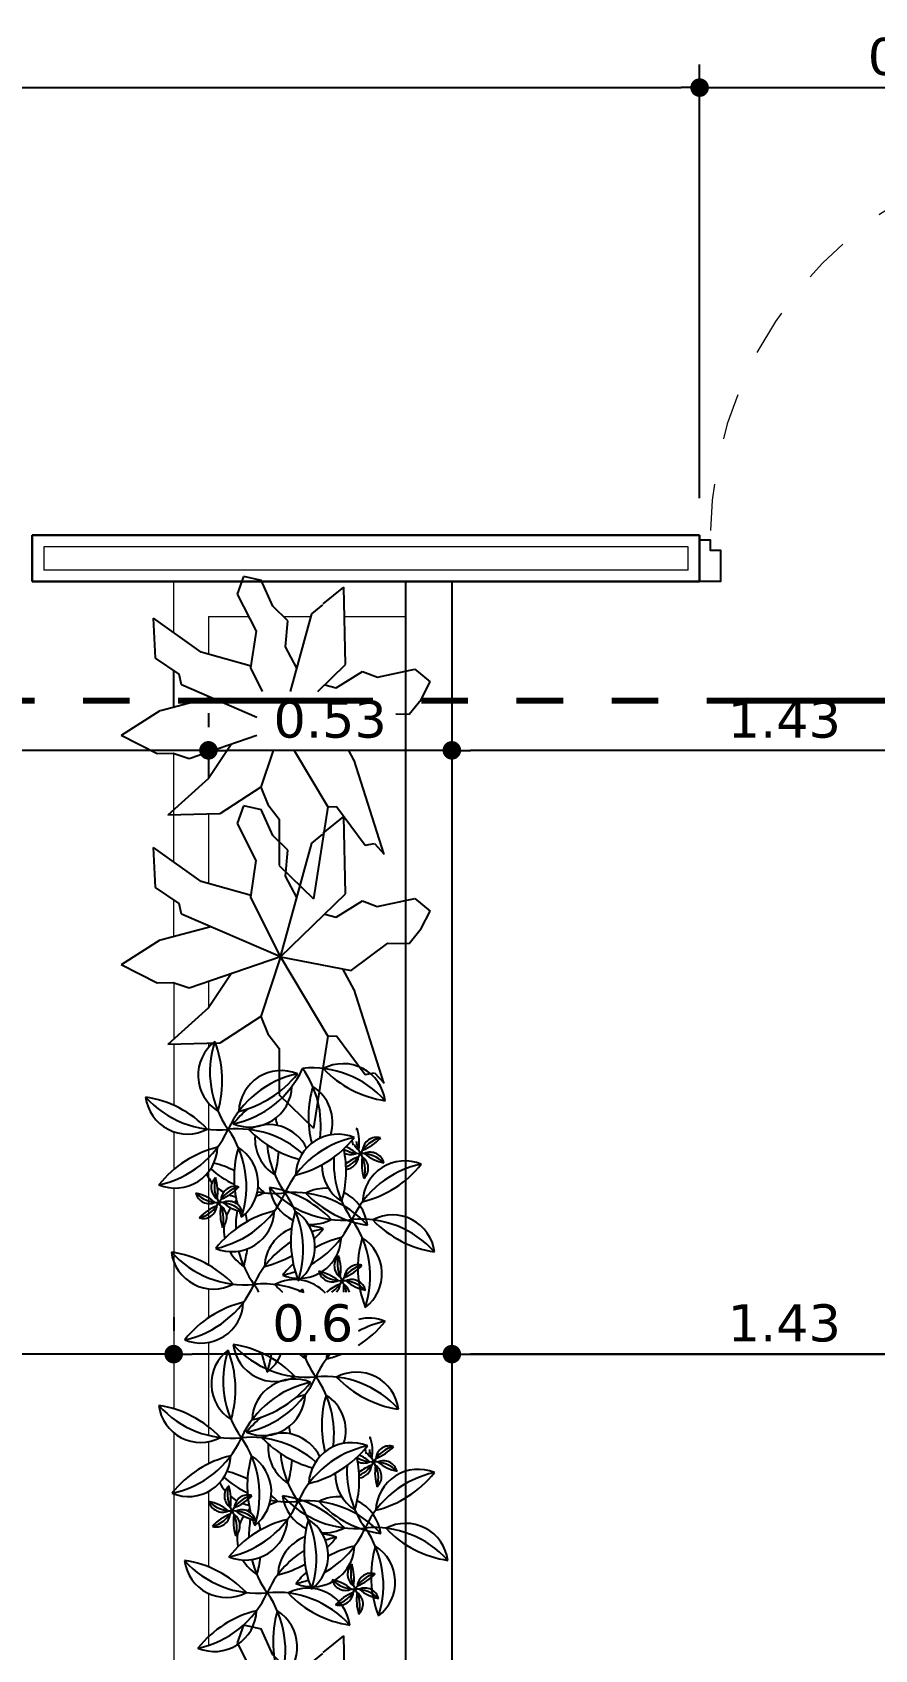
# Model space of a CAD drawing. Header units: millimetres. Extents: x -106 to 2534, y 21 to 2786.
# Drawn here: x 1262.317 to 1264.134, y 1397.669 to 1401.154 of the extents above; entities that cross this region are included whole.
import ezdxf

# ---------------------------------------------------------------- set-up
doc = ezdxf.new("R2010")
doc.units = ezdxf.units.MM
doc.linetypes.add('ACAD_ISO03W100', pattern=[30, 12, -18])
doc.linetypes.add('ACAD_ISO14W100', pattern=[24, 12, -3, 0, -3, 0, -3, 0, -3])
for name, color, linetype, lineweight in [('achurado', 142, 'Continuous', 9), ('cotas 02', 132, 'Continuous', 13), ('jardinera', 130, 'Continuous', 20), ('L. corte', 106, 'ACAD_ISO14W100', 80), ('marco', 54, 'Continuous', 25), ('muro bajo', 202, 'Continuous', 25), ('muros', 20, 'Continuous', 30), ('punteada', 210, 'ACAD_ISO03W100', 13)]:
    doc.layers.add(name, color=color, linetype=linetype, lineweight=lineweight)
doc.layers.add('VERDE', color=3, linetype='Continuous')
doc.styles.get("Standard").update_dxf_attribs({"font": 'verdana.ttf'})
doc.dimstyles.new('cota 1.50', dxfattribs={"dimtxt": 0.08, "dimasz": 0.04, "dimexe": 0.05, "dimexo": 0.08, "dimgap": 0.025, "dimtad": 1, "dimdsep": 46, "dimtxsty": 'Standard', "dimblk": 'DOT', "dimcen": 2.5, "dimadec": 0, "dimazin": 0, "dimtm": 1e-09, "dimtfac": 1, "dimtmove": 0, "dimatfit": 3, "dimfxl": 1, "dimarcsym": 0})

# ---------------------------------------------------------------- blocks, each defined once
blk = doc.blocks.new('m2')
at = {"linetype": 'Continuous'}
for p, q in [((-0.01363, 0.05868), (-0.0096, 0.07027)), ((0.00998, 0.04055), (-0.0096, 0.07027)), ((-0.04343, 0.05268), (-0.05136, 0.04988)), ((-0.03269, 0.0455), (-0.0436, 0.05279)), ((-0.01558, 0.05202), (-0.0135, 0.05826)), ((0.02552, 0.0433), (0.03826, 0.05568)), ((0.03826, 0.05568), (0.04733, 0.05454)), ((0.04808, 0.04548), (0.04733, 0.05454)), ((-0.04943, 0.0415), (-0.05136, 0.04988)), ((-0.02334, 0.04345), (-0.03269, 0.0455)), ((0, 0), (-0.01558, 0.05202)), ((0.04699, 0.03674), (0.04808, 0.04548)), ((-0.03306, 0.03167), (-0.04943, 0.0415)), ((-0.01778, 0.03275), (-0.02334, 0.04345)), ((0, 0), (0.00998, 0.04055)), ((0.01206, 0.02911), (0.01838, 0.04195)), ((0.01838, 0.04195), (0.02552, 0.0433)), ((-0.02615, 0.01601), (-0.03306, 0.03167)), ((-0.00815, 0.02719), (-0.01778, 0.03275)), ((0.03097, 0.01199), (0.03862, 0.03165)), ((0.03862, 0.03165), (0.04699, 0.03674)), ((0.00677, 0.02751), (0.01206, 0.02911)), ((-0.02646, 0.01671), (-0.04946, 0.00998)), ((0, 0), (-0.02615, 0.01601)), ((-0.04946, 0.00998), (-0.0764, 0.0115)), ((-0.06581, -0.00365), (-0.0764, 0.0115)), ((0, 0), (0.03097, 0.01199)), ((0.0272, 0.01052), (0.03679, 0.00507)), ((0, 0), (-0.04907, -0.00766)), ((0, 0), (-0.02798, -0.03461)), ((0, 0), (0.03788, -0.01933)), ((0, 0), (0.00695, -0.02806)), ((0.03664, 0.00516), (0.0711, -0.02389)), ((-0.05271, -0.00402), (-0.06581, -0.00365)), ((-0.04907, -0.00766), (-0.05271, -0.00402)), ((-0.03464, -0.00541), (-0.0509, -0.02295)), ((-0.01518, -0.01878), (-0.01561, -0.03753)), ((0.03788, -0.01933), (0.04115, -0.01715)), ((0.03788, -0.01933), (0.05478, -0.05882)), ((0.04115, -0.01715), (0.06189, -0.02516)), ((0.06189, -0.02516), (0.06517, -0.02225)), ((0.06517, -0.02225), (0.07146, -0.02399)), ((-0.05124, -0.02307), (-0.0603, -0.04214)), ((0.00695, -0.02806), (-0.00255, -0.0486)), ((0.00695, -0.02806), (0.01386, -0.03316)), ((-0.03562, -0.03643), (-0.04175, -0.04052)), ((-0.02798, -0.03461), (-0.03562, -0.03643)), ((0.01386, -0.03316), (0.02187, -0.03608)), ((0.02187, -0.03608), (0.03314, -0.05392)), ((-0.04175, -0.04052), (-0.0603, -0.04214)), ((-0.01561, -0.03753), (-0.02253, -0.06192)), ((-0.00255, -0.0486), (-0.02253, -0.06192)), ((0.03309, -0.05421), (0.05478, -0.05882))]:
    blk.add_line(p, q, dxfattribs=at)
blk = doc.blocks.new('_Dot')
at = {"color": 0, "linetype": 'ByBlock', "lineweight": -2}
blk.add_line((-0.5, 0), (-1, 0), dxfattribs=at)
at = {"color": 0, "linetype": 'ByBlock', "const_width": 0.5}
blk.add_lwpolyline([(-0.25, 0, 1), (0.25, 0, 1)], format="xyb", close=True, dxfattribs=at)
blk = doc.blocks.new('*D265')
at = {"layer": 'cotas 02', "color": 0, "lineweight": -2, "transparency": 16777216}
for p, q in [((1263.2219, 1399.687), (1263.2219, 1399.657)), ((1264.6563, 1399.687), (1264.6563, 1399.657)), ((1264.6163, 1399.607), (1263.2619, 1399.607))]:
    blk.add_line(p, q, dxfattribs=at)
at = {"layer": 'Defpoints', "color": 0, "transparency": 16777216}
for p in [(1263.2219, 1399.607), (1263.2219, 1399.607), (1264.6563, 1399.607)]:
    blk.add_point(p, dxfattribs=at)
at = {"layer": 'cotas 02', "color": 0, "lineweight": -2, "transparency": 16777216, "xscale": 0.03999999999999999, "yscale": 0.03999999999999999, "zscale": 0.03999999999999999, "rotation": 180}
blk.add_blockref('_Dot', (1263.2219, 1399.607), dxfattribs=at)
at = {"layer": 'cotas 02', "color": 0, "lineweight": -2, "transparency": 16777216, "xscale": 0.03999999999999999, "yscale": 0.03999999999999999, "zscale": 0.03999999999999999}
blk.add_blockref('_Dot', (1264.6563, 1399.607), dxfattribs=at)
at = {"layer": 'cotas 02', "color": 0, "transparency": 16777216, "insert": (1263.9391, 1399.6737), "char_height": 0.08, "attachment_point": 5}
blk.add_mtext('1.43', dxfattribs=at)
blk = doc.blocks.new('*D266')
at = {"layer": 'cotas 02', "color": 0, "lineweight": -2, "transparency": 16777216}
for p, q in [((1262.6969, 1399.687), (1262.6969, 1399.657)), ((1263.2219, 1399.687), (1263.2219, 1399.657)), ((1263.1819, 1399.607), (1262.7369, 1399.607))]:
    blk.add_line(p, q, dxfattribs=at)
at = {"layer": 'Defpoints', "color": 0, "transparency": 16777216}
for p in [(1262.6969, 1399.607), (1262.6969, 1399.607), (1263.2219, 1399.607)]:
    blk.add_point(p, dxfattribs=at)
at = {"layer": 'cotas 02', "color": 0, "lineweight": -2, "transparency": 16777216, "xscale": 0.03999999999999999, "yscale": 0.03999999999999999, "zscale": 0.03999999999999999, "rotation": 180}
blk.add_blockref('_Dot', (1262.6969, 1399.607), dxfattribs=at)
at = {"layer": 'cotas 02', "color": 0, "lineweight": -2, "transparency": 16777216, "xscale": 0.03999999999999999, "yscale": 0.03999999999999999, "zscale": 0.03999999999999999}
blk.add_blockref('_Dot', (1263.2219, 1399.607), dxfattribs=at)
at = {"layer": 'cotas 02', "color": 0, "transparency": 16777216, "insert": (1262.9594, 1399.6737), "char_height": 0.08, "attachment_point": 5}
blk.add_mtext('0.53', dxfattribs=at)
blk = doc.blocks.new('*D267')
at = {"layer": 'cotas 02', "color": 0, "lineweight": -2, "transparency": 16777216}
for p, q in [((1260.4322, 1399.687), (1260.4322, 1399.657)), ((1262.6969, 1399.687), (1262.6969, 1399.657)), ((1262.6569, 1399.607), (1260.4722, 1399.607))]:
    blk.add_line(p, q, dxfattribs=at)
at = {"layer": 'Defpoints', "color": 0, "transparency": 16777216}
for p in [(1260.4322, 1399.607), (1260.4322, 1399.607), (1262.6969, 1399.607)]:
    blk.add_point(p, dxfattribs=at)
at = {"layer": 'cotas 02', "color": 0, "lineweight": -2, "transparency": 16777216, "xscale": 0.03999999999999999, "yscale": 0.03999999999999999, "zscale": 0.03999999999999999, "rotation": 180}
blk.add_blockref('_Dot', (1260.4322, 1399.607), dxfattribs=at)
at = {"layer": 'cotas 02', "color": 0, "lineweight": -2, "transparency": 16777216, "xscale": 0.03999999999999999, "yscale": 0.03999999999999999, "zscale": 0.03999999999999999}
blk.add_blockref('_Dot', (1262.6969, 1399.607), dxfattribs=at)
at = {"layer": 'cotas 02', "color": 0, "transparency": 16777216, "insert": (1261.5645, 1399.6737), "char_height": 0.08, "attachment_point": 5}
blk.add_mtext('2.26', dxfattribs=at)
blk = doc.blocks.new('*D269')
at = {"layer": 'cotas 02', "color": 0, "lineweight": -2, "transparency": 16777216}
for p, q in [((1263.2219, 1398.6558), (1263.2219, 1398.2558)), ((1264.6563, 1398.6558), (1264.6563, 1398.2558)), ((1264.6163, 1398.3058), (1263.2619, 1398.3058))]:
    blk.add_line(p, q, dxfattribs=at)
at = {"layer": 'Defpoints', "color": 0, "transparency": 16777216}
for p in [(1263.2219, 1398.7358), (1264.6563, 1398.7358), (1263.2219, 1398.3058)]:
    blk.add_point(p, dxfattribs=at)
at = {"layer": 'cotas 02', "color": 0, "lineweight": -2, "transparency": 16777216, "xscale": 0.03999999999999999, "yscale": 0.03999999999999999, "zscale": 0.03999999999999999, "rotation": 180}
blk.add_blockref('_Dot', (1263.2219, 1398.3058), dxfattribs=at)
at = {"layer": 'cotas 02', "color": 0, "lineweight": -2, "transparency": 16777216, "xscale": 0.03999999999999999, "yscale": 0.03999999999999999, "zscale": 0.03999999999999999}
blk.add_blockref('_Dot', (1264.6563, 1398.3058), dxfattribs=at)
at = {"layer": 'cotas 02', "color": 0, "transparency": 16777216, "insert": (1263.9391, 1398.3724), "char_height": 0.08, "attachment_point": 5}
blk.add_mtext('1.43', dxfattribs=at)
blk = doc.blocks.new('*D270')
at = {"layer": 'cotas 02', "color": 0, "lineweight": -2, "transparency": 16777216}
for p, q in [((1263.2219, 1398.6558), (1263.2219, 1398.2558)), ((1267.2119, 1398.6558), (1267.2119, 1398.2558)), ((1263.2619, 1398.3058), (1267.1719, 1398.3058))]:
    blk.add_line(p, q, dxfattribs=at)
at = {"layer": 'Defpoints', "color": 0, "transparency": 16777216}
for p in [(1263.2219, 1398.7358), (1267.2119, 1398.7358), (1267.2119, 1398.3058)]:
    blk.add_point(p, dxfattribs=at)
at = {"layer": 'cotas 02', "color": 0, "lineweight": -2, "transparency": 16777216, "xscale": 0.03999999999999999, "yscale": 0.03999999999999999, "zscale": 0.03999999999999999, "rotation": 180}
blk.add_blockref('_Dot', (1263.2219, 1398.3058), dxfattribs=at)
at = {"layer": 'cotas 02', "color": 0, "lineweight": -2, "transparency": 16777216, "xscale": 0.03999999999999999, "yscale": 0.03999999999999999, "zscale": 0.03999999999999999}
blk.add_blockref('_Dot', (1267.2119, 1398.3058), dxfattribs=at)
at = {"layer": 'cotas 02', "color": 0, "transparency": 16777216, "insert": (1265.2169, 1398.3724), "char_height": 0.08, "attachment_point": 5}
blk.add_mtext('3.99', dxfattribs=at)
blk = doc.blocks.new('*D273')
at = {"layer": 'cotas 02', "color": 0, "lineweight": -2, "transparency": 16777216}
for p, q in [((1263.2219, 1398.6558), (1263.2219, 1398.2558)), ((1262.6219, 1398.3858), (1262.6219, 1398.3558)), ((1263.1819, 1398.3058), (1262.6619, 1398.3058))]:
    blk.add_line(p, q, dxfattribs=at)
at = {"layer": 'Defpoints', "color": 0, "transparency": 16777216}
for p in [(1263.2219, 1398.7358), (1262.6219, 1398.3058), (1262.6219, 1398.3058)]:
    blk.add_point(p, dxfattribs=at)
at = {"layer": 'cotas 02', "color": 0, "lineweight": -2, "transparency": 16777216, "xscale": 0.03999999999999999, "yscale": 0.03999999999999999, "zscale": 0.03999999999999999, "rotation": 180}
blk.add_blockref('_Dot', (1262.6219, 1398.3058), dxfattribs=at)
at = {"layer": 'cotas 02', "color": 0, "lineweight": -2, "transparency": 16777216, "xscale": 0.03999999999999999, "yscale": 0.03999999999999999, "zscale": 0.03999999999999999}
blk.add_blockref('_Dot', (1263.2219, 1398.3058), dxfattribs=at)
at = {"layer": 'cotas 02', "color": 0, "transparency": 16777216, "insert": (1262.9219, 1398.3724), "char_height": 0.08, "attachment_point": 5}
blk.add_mtext('0.6', dxfattribs=at)
blk = doc.blocks.new('*D274')
at = {"layer": 'cotas 02', "color": 0, "lineweight": -2, "transparency": 16777216}
for p, q in [((1260.4322, 1398.3858), (1260.4322, 1398.3558)), ((1262.6219, 1398.3858), (1262.6219, 1398.3558)), ((1262.5819, 1398.3058), (1260.4722, 1398.3058))]:
    blk.add_line(p, q, dxfattribs=at)
at = {"layer": 'Defpoints', "color": 0, "transparency": 16777216}
for p in [(1260.4322, 1398.3058), (1260.4322, 1398.3058), (1262.6219, 1398.3058)]:
    blk.add_point(p, dxfattribs=at)
at = {"layer": 'cotas 02', "color": 0, "lineweight": -2, "transparency": 16777216, "xscale": 0.03999999999999999, "yscale": 0.03999999999999999, "zscale": 0.03999999999999999, "rotation": 180}
blk.add_blockref('_Dot', (1260.4322, 1398.3058), dxfattribs=at)
at = {"layer": 'cotas 02', "color": 0, "lineweight": -2, "transparency": 16777216, "xscale": 0.03999999999999999, "yscale": 0.03999999999999999, "zscale": 0.03999999999999999}
blk.add_blockref('_Dot', (1262.6219, 1398.3058), dxfattribs=at)
at = {"layer": 'cotas 02', "color": 0, "transparency": 16777216, "insert": (1261.527, 1398.3724), "char_height": 0.08, "attachment_point": 5}
blk.add_mtext('2.19', dxfattribs=at)
blk = doc.blocks.new('*D286')
at = {"layer": 'cotas 02', "color": 0, "lineweight": -2, "transparency": 16777216}
for p, q in [((1260.4322, 1400.1506), (1260.4322, 1401.0852)), ((1263.7563, 1400.1506), (1263.7563, 1401.0852)), ((1260.4722, 1401.0352), (1263.7163, 1401.0352))]:
    blk.add_line(p, q, dxfattribs=at)
at = {"layer": 'Defpoints', "color": 0, "transparency": 16777216}
for p in [(1263.7563, 1401.0352), (1260.4322, 1400.0706), (1263.7563, 1400.0706)]:
    blk.add_point(p, dxfattribs=at)
at = {"layer": 'cotas 02', "color": 0, "lineweight": -2, "transparency": 16777216, "xscale": 0.03999999999999999, "yscale": 0.03999999999999999, "zscale": 0.03999999999999999, "rotation": 180}
blk.add_blockref('_Dot', (1260.4322, 1401.0352), dxfattribs=at)
at = {"layer": 'cotas 02', "color": 0, "lineweight": -2, "transparency": 16777216, "xscale": 0.03999999999999999, "yscale": 0.03999999999999999, "zscale": 0.03999999999999999}
blk.add_blockref('_Dot', (1263.7563, 1401.0352), dxfattribs=at)
at = {"layer": 'cotas 02', "color": 0, "transparency": 16777216, "insert": (1262.0942, 1401.1019), "char_height": 0.08, "attachment_point": 5}
blk.add_mtext('3.32', dxfattribs=at)
blk = doc.blocks.new('*D287')
at = {"layer": 'cotas 02', "color": 0, "lineweight": -2, "transparency": 16777216}
for p, q in [((1263.7563, 1400.1506), (1263.7563, 1401.0852)), ((1264.6563, 1400.5973), (1264.6563, 1401.0852)), ((1263.7963, 1401.0352), (1264.6163, 1401.0352))]:
    blk.add_line(p, q, dxfattribs=at)
at = {"layer": 'Defpoints', "color": 0, "transparency": 16777216}
for p in [(1264.6563, 1401.0352), (1264.6563, 1400.5173), (1263.7563, 1400.0706)]:
    blk.add_point(p, dxfattribs=at)
at = {"layer": 'cotas 02', "color": 0, "lineweight": -2, "transparency": 16777216, "xscale": 0.03999999999999999, "yscale": 0.03999999999999999, "zscale": 0.03999999999999999, "rotation": 180}
blk.add_blockref('_Dot', (1263.7563, 1401.0352), dxfattribs=at)
at = {"layer": 'cotas 02', "color": 0, "lineweight": -2, "transparency": 16777216, "xscale": 0.03999999999999999, "yscale": 0.03999999999999999, "zscale": 0.03999999999999999}
blk.add_blockref('_Dot', (1264.6563, 1401.0352), dxfattribs=at)
at = {"layer": 'cotas 02', "color": 0, "transparency": 16777216, "insert": (1264.2063, 1401.1018), "char_height": 0.08, "attachment_point": 5}
blk.add_mtext('0.9', dxfattribs=at)

msp = doc.modelspace()

# ---------------------------------------------------------------- linework, layer by layer
at = {"linetype": 'Continuous'}
msp.add_line((1262.8488, 1399.3593), (1262.9232, 1399.2871), dxfattribs=at)
at = {"color": 102}
for centre, radius, start, end in [((1262.7658, 1398.9067), 0.0912, 127.2089, 237.9474), ((1262.9124, 1398.9133), 0.2123, 161.8671, 215.4273), ((1262.4957, 1398.8945), 0.2311, 343.6271, 21.5292), ((1262.9325, 1398.702), 0.2123, 101.8671, 155.4273), ((1262.7069, 1399.0098), 0.2123, 281.8671, 335.4273), ((1262.8535, 1398.8256), 0.0912, 67.2089, 177.9474), ((1262.7079, 1399.0535), 0.2311, 283.6271, 321.5292), ((1262.92, 1398.7103), 0.2123, 41.8671, 95.4273), ((1262.727, 1398.7985), 0.2123, 352.6035, 35.4273), ((1262.9876, 1398.8405), 0.0912, 7.2089, 117.9474), ((1263.1121, 1399.0806), 0.2311, 223.6271, 261.5292), ((1262.7859, 1398.8862), 0.0912, 247.2089, 357.9474), ((1263.1437, 1398.8173), 0.2311, 163.6271, 194.2764), ((1262.8735, 1398.8051), 0.0912, 343.0075, 57.9474), ((1262.5272, 1398.6313), 0.2311, 43.6271, 81.5292), ((1262.6518, 1398.8714), 0.0912, 187.2089, 297.9474), ((1262.7194, 1399.0016), 0.2123, 221.8671, 275.4273), ((1262.9315, 1398.6583), 0.2311, 130.3113, 141.5292), ((1262.8271, 1398.7092), 0.0912, 26.5994, 117.9474), ((1263.035, 1398.7762), 0.2123, 172.6035, 173.4749), ((1262.6182, 1398.7575), 0.2311, 10.2201, 14.2764), ((1262.5464, 1398.8785), 0.2123, 281.8671, 335.4273), ((1262.7595, 1398.579), 0.2123, 48.6867, 95.4273), ((1262.5665, 1398.6672), 0.2123, 341.8671, 35.4273), ((1262.9516, 1398.9492), 0.2311, 223.6271, 255.2401), ((1262.8884, 1398.7696), 0.0912, 175.3648, 237.9474), ((1263.055, 1398.5649), 0.2123, 101.8671, 155.4273), ((1262.976, 1398.6885), 0.0912, 67.2089, 177.9474), ((1262.8304, 1398.9164), 0.2311, 283.6271, 321.5292), ((1263.1043, 1398.7865), 0.1001, 191.6107, 197.8443), ((1263.0382, 1398.7704), 0.03, 133.7512, 139.0489), ((1263.0828, 1398.7738), 0.0678, 187.4791, 211.5314), ((1263.0828, 1398.7738), 0.0678, 164.4158, 168.0418), ((1262.9221, 1398.7614), 0.1001, 351.0174, 17.8443), ((1263.0846, 1398.706), 0.0678, 104.4158, 151.5314), ((1263.0593, 1398.7429), 0.03, 73.7512, 175.1105), ((1262.9935, 1398.8389), 0.1001, 291.0174, 317.8443), ((1263.0559, 1398.7985), 0.03, 290.5723, 295.1105), ((1262.771, 1398.527), 0.2311, 103.6271, 141.5292), ((1262.6254, 1398.7549), 0.0912, 247.2089, 357.9474), ((1262.9832, 1398.686), 0.2311, 163.6271, 194.3303), ((1262.713, 1398.6738), 0.0912, 307.2089, 57.9474), ((1263.035, 1398.7762), 0.2123, 185.2527, 215.4273), ((1262.6182, 1398.7575), 0.2311, 343.6271, 356.2126), ((1263.1794, 1398.7187), 0.2123, 176.8519, 215.4273), ((1262.7627, 1398.6999), 0.2311, 343.6271, 12.0249), ((1263.0231, 1398.8062), 0.0678, 239.3185, 271.5314), ((1263.0038, 1398.7658), 0.03, 243.7359, 295.1105), ((1263.0564, 1398.6378), 0.1001, 111.0174, 129.0568), ((1262.9536, 1398.6608), 0.1001, 51.0174, 66.5085), ((1262.9653, 1398.7707), 0.0678, 294.7203, 331.5314), ((1262.9906, 1398.7338), 0.03, 276.1744, 355.1105), ((1263.0382, 1398.7704), 0.03, 204.6526, 235.1105), ((1263.0268, 1398.6705), 0.0678, 44.4158, 91.5314), ((1262.9671, 1398.7029), 0.0678, 344.4158, 31.5314), ((1263.1277, 1398.7153), 0.1001, 171.0174, 197.8443), ((1263.0117, 1398.7063), 0.03, 313.7512, 55.1105), ((1263.0461, 1398.7109), 0.03, 13.7512, 115.1105), ((1263.0963, 1398.8159), 0.1001, 231.0174, 257.8443), ((1262.7744, 1398.7343), 0.0912, 206.5994, 220.2795), ((1262.8419, 1398.8645), 0.2123, 228.6867, 245.0806), ((1262.6498, 1398.4942), 0.2311, 63.603, 75.2401), ((1263.0329, 1398.7121), 0.0912, 178.8977, 237.9474), ((1263.1995, 1398.5074), 0.2123, 101.8671, 155.4273), ((1263.1205, 1398.631), 0.0912, 67.2089, 177.9474), ((1262.9749, 1398.8589), 0.2311, 283.6271, 321.5292), ((1262.7328, 1398.6647), 0.03, 133.7512, 235.1105), ((1262.7774, 1398.6681), 0.0678, 164.4158, 211.5314), ((1262.6168, 1398.6557), 0.1001, 351.0174, 17.8443), ((1262.7744, 1398.7343), 0.0912, 230.6914, 240.6294), ((1262.7792, 1398.6003), 0.0678, 104.4158, 151.5314), ((1262.7539, 1398.6372), 0.03, 73.7512, 175.1105), ((1262.6881, 1398.7332), 0.1001, 291.0174, 317.8443), ((1262.6498, 1398.4942), 0.2311, 43.6271, 48.1723), ((1262.9189, 1398.6767), 0.0912, 187.2089, 244.227), ((1262.9864, 1398.807), 0.2123, 221.8671, 275.4273), ((1262.7943, 1398.4367), 0.2311, 43.6271, 81.5292), ((1262.9496, 1398.5721), 0.0912, 86.0397, 117.9474), ((1262.7178, 1398.7005), 0.0678, 224.4158, 271.5314), ((1262.6985, 1398.6601), 0.03, 193.7512, 295.1105), ((1262.6483, 1398.5551), 0.1001, 51.0174, 77.8443), ((1262.66, 1398.665), 0.0678, 284.4158, 331.5314), ((1262.6853, 1398.6281), 0.03, 253.7512, 355.1105), ((1262.7511, 1398.5321), 0.1001, 111.0174, 137.8443), ((1262.669, 1398.7415), 0.2123, 281.8671, 335.4273), ((1262.7214, 1398.5648), 0.0678, 44.4158, 91.5314), ((1262.6618, 1398.5972), 0.0678, 344.4158, 31.5314), ((1262.8224, 1398.6096), 0.1001, 171.0174, 197.8443), ((1262.7064, 1398.6006), 0.03, 313.7512, 55.1105), ((1262.7407, 1398.6052), 0.03, 13.7512, 115.1105), ((1262.7909, 1398.7102), 0.1001, 231.0174, 257.8443), ((1262.7744, 1398.7343), 0.0912, 249.3288, 258.2165), ((1262.8215, 1398.5727), 0.0912, 134.7849, 138.8755), ((1262.7744, 1398.7343), 0.0912, 286.4198, 297.9474), ((1262.8419, 1398.8645), 0.2123, 259.2914, 275.4273), ((1262.8821, 1398.4419), 0.2123, 41.8671, 95.4273), ((1262.689, 1398.5302), 0.2123, 341.8671, 35.4273), ((1263.0742, 1398.8122), 0.2311, 223.6271, 261.5292), ((1262.9496, 1398.5721), 0.0912, 7.2089, 64.227), ((1262.748, 1398.6178), 0.0912, 247.2089, 357.9474), ((1262.8936, 1398.3899), 0.2311, 103.6271, 141.5292), ((1262.8215, 1398.5727), 0.0912, 147.6169, 159.4072), ((1262.968, 1398.5793), 0.2123, 170.2116, 181.0046), ((1262.9832, 1398.686), 0.2311, 198.1782, 201.5292), ((1262.5513, 1398.5605), 0.2311, 7.6977, 12.1313), ((1263.1058, 1398.5489), 0.2311, 163.6271, 201.5292), ((1262.8356, 1398.5367), 0.0912, 307.2089, 57.9474), ((1262.9189, 1398.6767), 0.0912, 266.0397, 297.9474), ((1262.8135, 1398.6839), 0.2123, 299.8105, 335.4273), ((1263.0266, 1398.3843), 0.2123, 41.8671, 95.4273), ((1262.8335, 1398.4726), 0.2123, 341.8671, 35.4273), ((1263.0941, 1398.5146), 0.0912, 7.2089, 117.9474), ((1263.2187, 1398.7546), 0.2311, 223.6271, 261.5292), ((1262.8215, 1398.5727), 0.0912, 173.2832, 191.0493), ((1262.9091, 1398.4916), 0.0912, 111.0879, 177.9474), ((1262.8924, 1398.5603), 0.0912, 272.7892, 357.9474), ((1262.9091, 1398.4916), 0.0912, 67.2089, 86.6673), ((1262.9881, 1398.368), 0.2123, 101.8671, 108.4831), ((1262.7635, 1398.7195), 0.2311, 314.3664, 321.5292), ((1263.0381, 1398.3324), 0.2311, 103.6271, 118.7767), ((1263.2503, 1398.4914), 0.2311, 163.6271, 201.5292), ((1262.9801, 1398.4792), 0.0912, 307.2089, 57.9474), ((1262.775, 1398.6675), 0.2123, 221.8671, 275.4273), ((1262.5829, 1398.2972), 0.2311, 43.6271, 81.5292), ((1262.7074, 1398.5373), 0.0912, 187.2089, 297.9474), ((1262.8215, 1398.5727), 0.0912, 210.2038, 237.9474), ((1262.968, 1398.5793), 0.2123, 194.0526, 215.4273), ((1262.5513, 1398.5605), 0.2311, 343.6271, 353.0987), ((1262.9881, 1398.368), 0.2123, 122.3197, 155.4273), ((1262.7635, 1398.7195), 0.2311, 283.6271, 299.327), ((1263.0381, 1398.3324), 0.2311, 133.2482, 141.5292), ((1262.8135, 1398.6839), 0.2123, 281.8671, 289.4153), ((1262.9834, 1398.5318), 0.0678, 224.4158, 271.5314), ((1262.9641, 1398.4914), 0.03, 193.7512, 295.1105), ((1262.9139, 1398.3865), 0.1001, 51.0174, 77.8443), ((1262.9984, 1398.496), 0.03, 133.7512, 235.1105), ((1263.043, 1398.4994), 0.0678, 164.4158, 211.5314), ((1262.8824, 1398.487), 0.1001, 351.0174, 17.8443), ((1263.0448, 1398.4316), 0.0678, 104.4158, 151.5314), ((1263.0196, 1398.4685), 0.03, 73.7512, 175.1105), ((1262.9538, 1398.5645), 0.1001, 291.0174, 317.8443), ((1262.6021, 1398.5445), 0.2123, 281.8671, 335.4273), ((1262.8152, 1398.2449), 0.2123, 65.688, 95.4273), ((1262.6221, 1398.3332), 0.2123, 30.1119, 35.4273), ((1262.8827, 1398.3751), 0.0912, 43.1027, 117.9474), ((1263.0073, 1398.6152), 0.2311, 223.6271, 229.4109), ((1262.8924, 1398.5603), 0.0912, 247.2089, 267.7308), ((1263.0167, 1398.3634), 0.1001, 111.0174, 130.3732), ((1262.9256, 1398.4963), 0.0678, 303.4153, 331.5314), ((1262.9509, 1398.4594), 0.03, 318.8828, 355.1105), ((1262.9274, 1398.4285), 0.0678, 9.4939, 31.5314), ((1262.987, 1398.3961), 0.0678, 44.4158, 91.5314), ((1263.088, 1398.4409), 0.1001, 171.0174, 180.7194), ((1262.972, 1398.4319), 0.03, 14.9333, 55.1105), ((1263.0063, 1398.4365), 0.03, 13.7512, 115.1105), ((1263.0566, 1398.5415), 0.1001, 231.0174, 257.8443), ((1262.681, 1398.4209), 0.0912, 247.2089, 357.9474), ((1262.8267, 1398.193), 0.2311, 103.6271, 141.5292), ((1262.9549, 1398.3733), 0.0912, 127.2089, 133.3471), ((1263.1014, 1398.3799), 0.2123, 161.8671, 163.6522), ((1262.6847, 1398.3612), 0.2311, 19.508, 21.5292), ((1263.0425, 1398.2922), 0.0912, 67.2089, 104.0526), ((1263.1215, 1398.1686), 0.2123, 101.8671, 118.4569), ((1262.8969, 1398.5201), 0.2311, 302.2897, 321.5292), ((1262.7943, 1398.242), 0.0912, 127.2089, 237.9474), ((1262.9409, 1398.2486), 0.2123, 161.8671, 215.4273), ((1262.5242, 1398.2298), 0.2311, 343.6271, 21.5292), ((1262.9084, 1398.4682), 0.2123, 221.8671, 275.4273), ((1262.8408, 1398.338), 0.0912, 187.2089, 297.9474), ((1262.7163, 1398.0979), 0.2311, 43.6271, 81.5292), ((1263.0389, 1398.3519), 0.2311, 190.8712, 201.5292), ((1262.6221, 1398.3332), 0.2123, 341.8671, 352.5791), ((1262.7687, 1398.3398), 0.0912, 307.2089, 338.1094), ((1262.9549, 1398.3733), 0.0912, 227.7787, 237.9474), ((1263.1014, 1398.3799), 0.2123, 200.4494, 215.4273), ((1262.6847, 1398.3612), 0.2311, 343.6271, 346.1339), ((1263.1215, 1398.1686), 0.2123, 139.7491, 155.4273), ((1262.8969, 1398.5201), 0.2311, 283.6271, 291.9607), ((1263.0425, 1398.2922), 0.0912, 171.4697, 177.9474), ((1262.961, 1398.0373), 0.2123, 101.8671, 155.4273), ((1262.7354, 1398.3452), 0.2123, 281.8671, 335.4273), ((1262.882, 1398.1609), 0.0912, 67.2089, 177.9474), ((1262.7363, 1398.3888), 0.2311, 283.6271, 321.5292), ((1262.9485, 1398.0456), 0.2123, 41.8671, 95.4273), ((1262.7555, 1398.1339), 0.2123, 352.6035, 35.4273), ((1263.0161, 1398.1758), 0.0912, 7.2089, 117.9474), ((1263.1406, 1398.4159), 0.2311, 223.6271, 261.5292), ((1262.8144, 1398.2215), 0.0912, 247.2089, 357.9474), ((1262.96, 1397.9936), 0.2311, 103.6271, 108.7123), ((1263.1722, 1398.1526), 0.2311, 163.6271, 194.2764), ((1262.902, 1398.1405), 0.0912, 343.0075, 57.9474), ((1262.5557, 1397.9666), 0.2311, 43.6271, 81.5292), ((1262.6803, 1398.2067), 0.0912, 187.2089, 297.9474), ((1262.7478, 1398.3369), 0.2123, 221.8671, 275.4273), ((1262.96, 1397.9936), 0.2311, 130.3113, 141.5292), ((1262.8556, 1398.0445), 0.0912, 26.5994, 117.9474), ((1263.0634, 1398.1115), 0.2123, 172.6035, 173.4749), ((1262.6467, 1398.0928), 0.2311, 10.2201, 14.2764), ((1262.5749, 1398.2138), 0.2123, 281.8671, 335.4273), ((1262.788, 1397.9143), 0.2123, 48.6867, 95.4273), ((1262.595, 1398.0025), 0.2123, 341.8671, 35.4273), ((1262.9801, 1398.2845), 0.2311, 223.6271, 255.2401), ((1262.9169, 1398.1049), 0.0912, 175.3648, 237.9474), ((1263.0835, 1397.9002), 0.2123, 101.8671, 155.4273), ((1263.0045, 1398.0238), 0.0912, 67.2089, 177.9474), ((1262.8589, 1398.2517), 0.2311, 283.6271, 321.5292), ((1263.1327, 1398.1218), 0.1001, 191.6107, 197.8443), ((1263.0667, 1398.1057), 0.03, 133.7512, 139.0489), ((1263.1112, 1398.1091), 0.0678, 187.4791, 211.5314), ((1263.1112, 1398.1091), 0.0678, 164.4158, 168.0418), ((1262.9506, 1398.0967), 0.1001, 351.0174, 17.8443), ((1263.1131, 1398.0413), 0.0678, 104.4158, 151.5314), ((1263.0878, 1398.0782), 0.03, 73.7512, 175.1105), ((1263.022, 1398.1742), 0.1001, 291.0174, 317.8443), ((1263.0844, 1398.1338), 0.03, 290.5723, 295.1105), ((1262.7995, 1397.8623), 0.2311, 103.6271, 141.5292), ((1262.6539, 1398.0902), 0.0912, 247.2089, 357.9474), ((1263.0117, 1398.0213), 0.2311, 163.6271, 194.3303), ((1262.7415, 1398.0091), 0.0912, 307.2089, 57.9474), ((1263.0634, 1398.1115), 0.2123, 185.2527, 215.4273), ((1262.6467, 1398.0928), 0.2311, 343.6271, 356.2126), ((1263.2079, 1398.054), 0.2123, 176.8519, 215.4273), ((1262.7912, 1398.0352), 0.2311, 343.6271, 12.0249), ((1263.0516, 1398.1415), 0.0678, 239.3185, 271.5314), ((1263.0323, 1398.1011), 0.03, 243.7359, 295.1105), ((1263.0849, 1397.9731), 0.1001, 111.0174, 129.0568), ((1262.9821, 1397.9962), 0.1001, 51.0174, 66.5085), ((1262.9938, 1398.106), 0.0678, 294.7203, 331.5314), ((1263.0191, 1398.0691), 0.03, 276.1744, 355.1105), ((1263.0667, 1398.1057), 0.03, 204.6526, 235.1105), ((1263.0552, 1398.0059), 0.0678, 44.4158, 91.5314), ((1262.9956, 1398.0382), 0.0678, 344.4158, 31.5314), ((1263.1562, 1398.0506), 0.1001, 171.0174, 197.8443), ((1263.0402, 1398.0416), 0.03, 313.7512, 55.1105), ((1263.0745, 1398.0462), 0.03, 13.7512, 115.1105), ((1263.1248, 1398.1512), 0.1001, 231.0174, 257.8443), ((1262.8704, 1398.1998), 0.2123, 228.6867, 245.0806), ((1262.6783, 1397.8295), 0.2311, 63.603, 75.2401), ((1263.0614, 1398.0474), 0.0912, 178.8977, 237.9474), ((1263.228, 1397.8427), 0.2123, 101.8671, 155.4273), ((1263.149, 1397.9663), 0.0912, 67.2089, 177.9474), ((1263.0034, 1398.1942), 0.2311, 283.6271, 321.5292), ((1262.8029, 1398.0696), 0.0912, 206.5994, 220.2795), ((1262.7613, 1398), 0.03, 133.7512, 235.1105), ((1262.8059, 1398.0034), 0.0678, 164.4158, 211.5314), ((1262.6453, 1397.991), 0.1001, 351.0174, 17.8443), ((1262.8029, 1398.0696), 0.0912, 230.6914, 240.6294), ((1262.8077, 1397.9356), 0.0678, 104.4158, 151.5314), ((1262.7824, 1397.9725), 0.03, 73.7512, 175.1105), ((1262.7166, 1398.0685), 0.1001, 291.0174, 317.8443), ((1262.6783, 1397.8295), 0.2311, 43.6271, 48.1723), ((1262.9473, 1398.012), 0.0912, 187.2089, 244.227), ((1263.0149, 1398.1423), 0.2123, 221.8671, 275.4273), ((1262.8228, 1397.772), 0.2311, 43.6271, 81.5292), ((1262.9781, 1397.9074), 0.0912, 86.0397, 117.9474), ((1262.7463, 1398.0358), 0.0678, 224.4158, 271.5314), ((1262.727, 1397.9954), 0.03, 193.7512, 295.1105), ((1262.6767, 1397.8905), 0.1001, 51.0174, 77.8443), ((1262.6885, 1398.0003), 0.0678, 284.4158, 331.5314), ((1262.7137, 1397.9634), 0.03, 253.7512, 355.1105), ((1262.7795, 1397.8674), 0.1001, 111.0174, 137.8443), ((1262.6975, 1398.0768), 0.2123, 281.8671, 335.4273), ((1262.7499, 1397.9001), 0.0678, 44.4158, 91.5314), ((1262.6903, 1397.9325), 0.0678, 344.4158, 31.5314), ((1262.8509, 1397.9449), 0.1001, 171.0174, 197.8443), ((1262.7349, 1397.9359), 0.03, 313.7512, 55.1105), ((1262.7692, 1397.9405), 0.03, 13.7512, 115.1105), ((1262.8194, 1398.0455), 0.1001, 231.0174, 257.8443), ((1262.8029, 1398.0696), 0.0912, 249.3288, 258.2165), ((1262.85, 1397.908), 0.0912, 134.7849, 138.8755), ((1262.8029, 1398.0696), 0.0912, 286.4198, 297.9474), ((1262.8704, 1398.1998), 0.2123, 259.2914, 275.4273), ((1262.9106, 1397.7772), 0.2123, 41.8671, 95.4273), ((1262.7175, 1397.8655), 0.2123, 341.8671, 35.4273), ((1263.1027, 1398.1475), 0.2311, 223.6271, 261.5292), ((1262.9781, 1397.9074), 0.0912, 7.2089, 64.227), ((1262.7764, 1397.9531), 0.0912, 247.2089, 357.9474), ((1262.9221, 1397.7252), 0.2311, 103.6271, 141.5292), ((1262.85, 1397.908), 0.0912, 147.6169, 159.4072), ((1262.9965, 1397.9146), 0.2123, 170.2116, 181.0046), ((1263.0117, 1398.0213), 0.2311, 198.1782, 201.5292), ((1262.5798, 1397.8958), 0.2311, 7.6977, 12.1313), ((1263.1343, 1397.8842), 0.2311, 163.6271, 201.5292), ((1262.8641, 1397.8721), 0.0912, 307.2089, 57.9474), ((1262.9473, 1398.012), 0.0912, 266.0397, 297.9474), ((1262.8419, 1398.0192), 0.2123, 299.8105, 335.4273), ((1263.0551, 1397.7197), 0.2123, 41.8671, 95.4273), ((1262.862, 1397.8079), 0.2123, 341.8671, 35.4273), ((1263.1226, 1397.8499), 0.0912, 7.2089, 117.9474), ((1263.2472, 1398.0899), 0.2311, 223.6271, 261.5292), ((1262.85, 1397.908), 0.0912, 173.2832, 191.0493), ((1262.9376, 1397.8269), 0.0912, 111.0879, 177.9474), ((1262.9209, 1397.8956), 0.0912, 272.7892, 357.9474), ((1262.9376, 1397.8269), 0.0912, 67.2089, 86.6673), ((1263.0166, 1397.7033), 0.2123, 101.8671, 108.4831), ((1262.792, 1398.0548), 0.2311, 314.3664, 321.5292), ((1263.0666, 1397.6677), 0.2311, 103.6271, 118.7767), ((1263.2787, 1397.8267), 0.2311, 163.6271, 201.5292), ((1263.0086, 1397.8145), 0.0912, 307.2089, 57.9474), ((1262.8035, 1398.0028), 0.2123, 221.8671, 275.4273), ((1262.6114, 1397.6326), 0.2311, 43.6271, 81.5292), ((1262.7359, 1397.8726), 0.0912, 187.2089, 297.9474), ((1262.85, 1397.908), 0.0912, 210.2038, 237.9474), ((1262.9965, 1397.9146), 0.2123, 194.0526, 215.4273), ((1262.5798, 1397.8958), 0.2311, 343.6271, 353.0987), ((1263.0166, 1397.7033), 0.2123, 122.3197, 155.4273), ((1262.792, 1398.0548), 0.2311, 283.6271, 299.327), ((1263.0666, 1397.6677), 0.2311, 133.2482, 141.5292), ((1263.0269, 1397.8313), 0.03, 133.7512, 235.1105), ((1263.0715, 1397.8347), 0.0678, 164.4158, 211.5314), ((1262.9109, 1397.8223), 0.1001, 351.0174, 17.8443), ((1263.0733, 1397.7669), 0.0678, 104.4158, 151.5314), ((1263.048, 1397.8038), 0.03, 73.7512, 175.1105), ((1262.9822, 1397.8998), 0.1001, 291.0174, 317.8443), ((1262.6305, 1397.8798), 0.2123, 281.8671, 335.4273), ((1262.8436, 1397.5802), 0.2123, 41.8671, 95.4273), ((1262.6506, 1397.6685), 0.2123, 341.8671, 35.4273), ((1262.9112, 1397.7104), 0.0912, 7.2089, 117.9474), ((1263.0358, 1397.9505), 0.2311, 223.6271, 261.5292), ((1262.8419, 1398.0192), 0.2123, 281.8671, 289.4153), ((1262.9209, 1397.8956), 0.0912, 247.2089, 267.7308), ((1263.0119, 1397.8671), 0.0678, 224.4158, 271.5314), ((1262.9926, 1397.8267), 0.03, 193.7512, 295.1105), ((1262.9424, 1397.7218), 0.1001, 51.0174, 77.8443), ((1262.9541, 1397.8316), 0.0678, 284.4158, 331.5314), ((1262.9794, 1397.7947), 0.03, 253.7512, 355.1105), ((1263.0451, 1397.6987), 0.1001, 111.0174, 137.8443), ((1262.9559, 1397.7638), 0.0678, 344.4158, 31.5314), ((1263.0155, 1397.7315), 0.0678, 44.4158, 91.5314), ((1263.1165, 1397.7762), 0.1001, 171.0174, 197.8443), ((1263.0005, 1397.7672), 0.03, 313.7512, 55.1105), ((1263.0348, 1397.7718), 0.03, 13.7512, 115.1105), ((1263.085, 1397.8768), 0.1001, 231.0174, 257.8443), ((1262.7095, 1397.7562), 0.0912, 247.2089, 357.9474), ((1262.8552, 1397.5283), 0.2311, 103.6271, 141.5292), ((1263.0673, 1397.6873), 0.2311, 163.6271, 201.5292), ((1262.7972, 1397.6751), 0.0912, 307.2089, 57.9474)]:
    msp.add_arc(centre, radius, start, end, dxfattribs=at)
at = {"layer": 'achurado'}
for p, q in [((1263.7313, 1400.0456), (1262.342, 1400.0456)), ((1262.342, 1400.0456), (1262.342, 1399.9956)), ((1263.7313, 1399.9956), (1263.7313, 1400.0456)), ((1263.7313, 1399.9956), (1262.342, 1399.9956))]:
    msp.add_line(p, q, dxfattribs=at)
at = {"layer": 'jardinera'}
for p, q in [((1262.6219, 1399.8608), (1262.6219, 1399.9706)), ((1262.6969, 1399.8956), (1262.6969, 1399.8143)), ((1262.6969, 1399.8956), (1262.7841, 1399.8956)), ((1262.8586, 1399.8956), (1262.9185, 1399.8956)), ((1262.9905, 1399.8956), (1263.1219, 1399.8956)), ((1262.6219, 1399.3667), (1262.6219, 1399.6001)), ((1262.6969, 1399.4694), (1262.6969, 1399.3202)), ((1262.6219, 1399.2053), (1262.6219, 1399.285)), ((1262.6969, 1399.2289), (1262.6969, 1399.2255)), ((1262.6219, 1399.106), (1262.6219, 1398.9842)), ((1262.6969, 1399.1087), (1262.6969, 1399.0519)), ((1262.6219, 1398.9732), (1262.6219, 1398.8421)), ((1262.6969, 1398.9753), (1262.6969, 1398.9665)), ((1262.6969, 1398.8469), (1262.6969, 1398.4983)), ((1262.6219, 1398.7852), (1262.6219, 1398.7036)), ((1262.6219, 1398.6637), (1262.6219, 1398.1881)), ((1262.6969, 1398.4467), (1262.6969, 1398.3843)), ((1262.6969, 1398.331), (1262.6969, 1398.1308)), ((1262.6219, 1398.1365), (1262.6219, 1397.601)), ((1262.6969, 1398.117), (1262.6969, 1398.0695)), ((1262.6969, 1398.0098), (1262.6969, 1397.8473)), ((1262.6969, 1397.7902), (1262.6969, 1397.6782))]:
    msp.add_line(p, q, dxfattribs=at)
at = {"layer": 'L. corte', "ltscale": 0.035}
msp.add_line((1275.5917, 1399.7136), (1259.3216, 1399.7136), dxfattribs=at)
at = {"layer": 'marco'}
msp.add_lwpolyline([(1263.7563, 1399.9706), (1263.7563, 1400.0606), (1263.7788, 1400.0606), (1263.7788, 1400.0381), (1263.8013, 1400.0381), (1263.8013, 1399.9706), (1263.7563, 1399.9706)], dxfattribs=at)
at = {"layer": 'muro bajo'}
for p, q in [((1263.1219, 1399.9706), (1263.1219, 1396.5358)), ((1263.2219, 1399.9706), (1263.2219, 1396.5358))]:
    msp.add_line(p, q, dxfattribs=at)
at = {"layer": 'muros'}
for p, q in [((1263.7563, 1400.0706), (1262.317, 1400.0706)), ((1262.317, 1400.0706), (1262.317, 1399.9706)), ((1263.7563, 1399.9706), (1263.7563, 1400.0706)), ((1263.7563, 1399.9706), (1262.317, 1399.9706))]:
    msp.add_line(p, q, dxfattribs=at)
at = {"layer": 'punteada', "ltscale": 5e-05}
msp.add_arc((1264.6338, 1400.0606), 0.855, 91.508, 180, dxfattribs=at)
at = {"layer": 'VERDE'}
for p, q in [((1262.7598, 1399.9435), (1262.773, 1399.9815)), ((1262.8113, 1399.9729), (1262.773, 1399.9815)), ((1262.836, 1399.9178), (1262.8109, 1399.9738)), ((1262.9443, 1399.9226), (1262.989, 1399.9585)), ((1262.9928, 1399.7921), (1262.989, 1399.9585)), ((1262.8002, 1399.8639), (1262.7598, 1399.9435)), ((1262.868, 1399.8864), (1262.836, 1399.9178)), ((1262.92, 1399.9011), (1262.9438, 1399.9206)), ((1262.6813, 1399.8187), (1262.5784, 1399.8917)), ((1262.5827, 1399.8054), (1262.5784, 1399.8917)), ((1262.8634, 1399.8302), (1262.868, 1399.8864)), ((1262.8739, 1399.7341), (1262.92, 1399.9011)), ((1262.7886, 1399.7847), (1262.8002, 1399.8639)), ((1262.7892, 1399.7882), (1262.6813, 1399.8187)), ((1262.8877, 1399.7842), (1262.8634, 1399.8302)), ((1262.6336, 1399.7714), (1262.5827, 1399.8054)), ((1262.6219, 1399.6995), (1262.6219, 1399.7792)), ((1262.8138, 1399.7341), (1262.7886, 1399.7847)), ((1262.9328, 1399.7341), (1262.9928, 1399.7921)), ((1262.9725, 1399.7416), (1263.0295, 1399.7768)), ((1263.0295, 1399.7768), (1263.0612, 1399.7644)), ((1263.0612, 1399.7644), (1263.1424, 1399.7817)), ((1263.1424, 1399.7817), (1263.1755, 1399.7547)), ((1262.639, 1399.7479), (1262.6336, 1399.7714)), ((1262.8015, 1399.6781), (1262.639, 1399.7479)), ((1262.9476, 1399.7484), (1262.9725, 1399.7416)), ((1263.1559, 1399.7169), (1263.1755, 1399.7547)), ((1262.7017, 1399.721), (1262.5938, 1399.6919)), ((1262.6969, 1399.723), (1262.6969, 1399.7136)), ((1263.1299, 1399.685), (1263.1559, 1399.7169)), ((1262.5921, 1399.6922), (1262.5088, 1399.6392)), ((1263.1014, 1399.6854), (1263.1299, 1399.685)), ((1262.5863, 1399.5995), (1262.5088, 1399.6392)), ((1262.8015, 1399.6388), (1262.6556, 1399.5887)), ((1262.6208, 1399.6005), (1262.5863, 1399.5995)), ((1262.6556, 1399.5887), (1262.6208, 1399.6005)), ((1262.6969, 1399.6029), (1262.6969, 1399.5461)), ((1262.7456, 1399.6196), (1262.6973, 1399.5464)), ((1262.8362, 1399.607), (1262.8102, 1399.5278)), ((1262.8818, 1399.607), (1262.9544, 1399.4856)), ((1262.9989, 1399.607), (1263.0108, 1399.5849)), ((1263.0104, 1399.5856), (1263.0747, 1399.3849)), ((1262.6973, 1399.5464), (1262.6093, 1399.467)), ((1262.8102, 1399.5278), (1262.7216, 1399.4701)), ((1262.8102, 1399.5278), (1262.8249, 1399.4905)), ((1262.7216, 1399.4701), (1262.6093, 1399.467)), ((1262.8249, 1399.4905), (1262.8494, 1399.459)), ((1262.9544, 1399.4856), (1262.9232, 1399.2871)), ((1262.9544, 1399.4856), (1262.9728, 1399.4861)), ((1262.9728, 1399.4861), (1263.035, 1399.4028)), ((1262.8494, 1399.459), (1262.8497, 1399.3603)), ((1263.035, 1399.4028), (1263.0553, 1399.4062)), ((1263.0553, 1399.4062), (1263.0759, 1399.3836))]:
    msp.add_line(p, q, dxfattribs=at)

# ---------------------------------------------------------------- block references
at = {"layer": 'VERDE', "xscale": 4.676445796885966, "yscale": 4.676445796885966, "zscale": 4.676445796885966, "rotation": 327.8936111111157}
for p in [(1262.8524, 1399.1621), (1262.8524, 1397.3964)]:
    msp.add_blockref('m2', p, dxfattribs=at)

# ---------------------------------------------------------------- dimensions: what is measured, and where the dimension line sits
at = {"layer": 'cotas 02'}
for base, p1, p2, override, picture, middle in [((1263.7563, 1401.0352), (1260.4322, 1400.0706), (1263.7563, 1400.0706), {"dimfxl": 0.04}, '*D286', (1262.0942, 1401.1019)), ((1264.6563, 1401.0352), (1263.7563, 1400.0706), (1264.6563, 1400.5173), {"dimtmove": 1, "dimfxl": 0.04}, '*D287', (1264.2063, 1401.1018)), ((1260.4322, 1399.607), (1262.6969, 1399.607), (1260.4322, 1399.607), {"dimtmove": 1, "dimfxl": 0.04}, '*D267', (1261.5645, 1399.6737)), ((1262.6969317035, 1399.6070370982), (1263.2219317035, 1399.6070370982), (1262.6969317035, 1399.6070370982), {"dimtmove": 1, "dimfxl": 0.04}, '*D266', (1262.9594317035, 1399.6737026456)), ((1263.2219, 1399.607), (1264.6563, 1399.607), (1263.2219, 1399.607), {"dimtmove": 1, "dimfxl": 0.04}, '*D265', (1263.9391, 1399.6737)), ((1262.6219, 1398.3058), (1263.2219, 1398.7358), (1262.6219, 1398.3058), {"dimtmove": 1, "dimfxl": 0.04}, '*D273', (1262.9219, 1398.3724)), ((1263.2219, 1398.3058), (1264.6563, 1398.7358), (1263.2219, 1398.7358), {"dimfxl": 0.04}, '*D269', (1263.9391, 1398.3724)), ((1267.2119, 1398.3058), (1263.2219, 1398.7358), (1267.2119, 1398.7358), {"dimtmove": 1, "dimfxl": 0.04}, '*D270', (1265.2169, 1398.3724)), ((1260.4322, 1398.3058), (1262.6219, 1398.3058), (1260.4322, 1398.3058), {"dimtmove": 1, "dimfxl": 0.04}, '*D274', (1261.527, 1398.3724))]:
    dim = msp.add_linear_dim(base=base, p1=p1, p2=p2, dimstyle='cota 1.50', override=override, dxfattribs=at)
    dim.commit()
    dim.dimension.update_dxf_attribs({"geometry": picture, "text_midpoint": middle})

doc.saveas('drawing.dxf')
